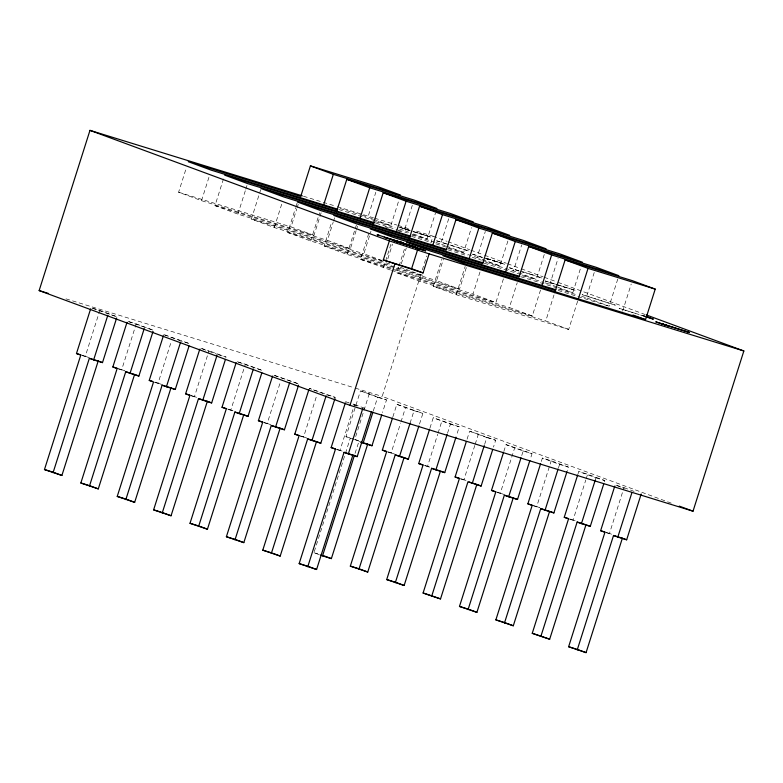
<?xml version="1.0" encoding="UTF-8"?>
<svg xmlns="http://www.w3.org/2000/svg" width="783" height="783" viewBox="0 0 783 783"><rect width="100%" height="100%" fill="white"/><g stroke="black" fill="none" stroke-linecap="round" stroke-linejoin="round"><path stroke-width="0.59" stroke-dasharray="3.92 2.94" d="M88.528 357.449L85.308 356.255L99.832 310.479L90.994 307.748L117.019 316.821L99.832 310.479M124.918 370.878L121.698 369.693L136.213 323.917L128.481 321.529M321.147 212.77L313.973 235.37L201.525 200.673L178.602 192.217L186.491 167.347M201.525 200.673L209.404 175.813M161.298 384.316L158.078 383.122L171.144 341.926M356.099 230.721L350.363 248.808L237.905 214.111L214.982 205.645L224.31 176.263M237.905 214.111L245.431 190.377M245.793 189.241L247.222 184.719M196.611 397.353L194.468 396.56L208.983 350.784L200.145 348.053L217.331 354.405M382.114 260.808L274.285 227.55L251.372 219.083L260.69 189.692M274.285 227.55L281.821 203.815M228.519 409.538L234.039 411.241L230.848 409.998L245.373 364.222L236.525 361.492L262.559 370.565L245.373 364.222M405.946 269.332L423.133 275.675L310.675 240.978L287.752 232.522L295.641 207.652M296.003 206.526L297.08 203.13M313.973 235.37L291.061 226.913L296.796 208.826M297.158 207.691L298.225 204.304M310.675 240.978L319.64 212.722M270.458 424.621L267.228 423.427L280.304 382.231M391.118 268.011L347.055 254.416L324.142 245.95L331.669 222.215M350.363 248.808L327.441 240.342L333.176 222.264M333.538 221.129L334.615 217.743M347.055 254.416L354.944 229.546M355.306 228.421L356.382 225.024M356.461 229.595L357.537 226.199M372.512 218.819L367.932 217.126L375.82 192.256M300.183 436.062L306.809 438.108L303.618 436.865L317.046 394.524M390.404 269.998L360.523 259.388L369.488 231.132M382.163 260.553L363.831 253.78L370.995 231.171M338.716 209.501L390.854 225.582L398.743 200.722M383.445 267.855L385.236 262.197M385.598 261.072L390.971 244.12M387.82 258.85L392.489 244.159M408.902 232.248L404.312 230.554L412.563 204.559M342.151 451.096L339.998 450.303L354.523 404.527L350.099 403.157M540.534 289.984L532.283 315.98L419.825 281.283L396.912 272.827L398.704 267.169M399.056 266.044L404.801 247.957M353.554 439.283L345.939 436.669L360.464 390.893L386.489 399.966L382.495 412.553M401.288 263.822L406.308 247.996M319.307 554.677L313.934 552.7L345.107 454.443M345.469 453.279L350.236 438.255M369.302 393.624L354.787 439.4L359.084 440.986L354.797 454.15M412.171 234.371L427.234 239.021L435.485 213.025M373.295 410.977L377.651 397.235L360.464 390.893M671.237 503.146L382.182 396.413L420.853 274.5M422.321 269.861L426.745 255.924M430.797 243.161L433.009 236.192L414.334 230.427M419.825 281.283L421.978 274.5M445.282 245.686L440.702 243.993L448.943 217.997M577.639 301.161L568.673 329.418L456.215 294.721L433.293 286.255L441.896 259.134M392.851 416.918L396.844 404.331L422.879 413.404L419.248 424.846M466.325 267.639L459.513 289.113L436.601 280.647L443.413 259.173M394.387 454.023L391.167 452.828L400.602 423.074M400.965 421.929L405.692 407.052M448.561 247.81L463.624 252.459L471.503 227.589M410.047 423.26L414.041 410.674L396.844 404.331M456.215 294.721L465.18 266.465M507.893 241.027L500.004 265.887L477.082 257.431L485.333 231.435M429.965 428.066L433.234 417.76L459.259 426.833L456.362 435.994M503.43 278.817L495.903 302.551L472.981 294.085L480.155 271.476M425.218 465.807L430.748 467.51L427.547 466.267L437.717 434.222M438.079 433.077L442.072 420.491M447.514 433.263L450.421 424.112L433.234 417.76M544.273 254.455L536.384 279.325L513.472 270.859L521.713 244.864M467.079 439.204L469.614 431.198L495.649 440.271L493.466 447.142M532.283 315.98L509.371 307.523L517.25 282.653M466.081 480.498L463.937 479.705L474.831 445.37M475.193 444.225L478.462 433.929M484.628 444.411L486.811 437.54L469.614 431.198M556.733 286.832L549.852 284.298L558.103 258.302M503.821 451.497L506.004 444.636L532.029 453.709L530.218 459.425M568.673 329.418L545.751 320.952L554.002 294.956M503.547 494.327L500.317 493.133L514.842 447.357M520.646 276.673L572.774 292.764L581.015 266.768M521.742 455.559L523.191 450.979L506.004 444.636M617.767 279.071L609.154 306.192L586.242 297.736L594.483 271.74M541.298 461.5L542.384 458.065L551.232 460.796L568.419 467.138L567.332 470.573M539.927 507.766L536.707 506.572L551.232 460.796M558.485 467.852L559.571 464.417L542.384 458.065M622.622 311.164L631.225 284.043M578.04 473.793L578.774 471.503L587.612 474.234L604.799 480.576L604.075 482.866M575.241 520.803L573.087 520.01L585.801 479.95M586.164 478.805L587.612 474.234M595.237 480.136L595.961 477.845L578.774 471.503M611.621 534.231L609.477 533.438L623.992 487.662L615.154 484.941L624.325 488.328M412.944 231.347L431.658 237.347L416.292 232.463L427.958 236.123L424.983 235.292M399.487 227.08L410.576 230.642M412.925 231.631L424.2 235.135M489.747 259.467L487.75 258.919L501.414 263.264L490.08 259.467M522.878 271.789L542.022 278.112L534.965 275.675M486.84 258.478L494.592 260.964M303.491 196.23L336.161 206.311M337.326 206.673L373.501 217.831M374.666 218.193L396.834 225.034M397.999 225.396L409.666 228.988M340.125 208.542L360.983 214.982M362.137 215.335L367.932 217.126M375.351 221.618L395.043 227.696M399.682 229.125L404.312 230.554M376.261 223.292L397.118 229.732M398.273 230.085L407.542 232.942M385.089 226.835L388.564 227.912M397.833 230.77L401.307 231.837M411.741 235.057L434.908 242.201M436.062 242.564L440.702 243.993M472.736 254.152L483.356 257.754M411.486 236.368L431.179 242.446M435.818 243.875L447.396 247.448M448.121 248.495L477.082 257.431M518.963 270.889L509.753 267.776M518.845 270.947L509.165 267.737M519.941 271.29L529.837 274.021M447.876 249.806L467.568 255.884M472.198 257.313L481.467 260.171M482.631 260.533L500.004 265.887M485.666 262.285L513.472 270.859M545.164 280.97L575.681 290.473L545.085 280.989M549.441 282.389L569.681 288.868M484.256 263.245L536.384 279.325M522.046 275.724L544.058 282.506M545.222 282.869L549.852 284.298M558.436 289.152L576.973 294.878M581.603 296.307L586.242 297.736M558.181 290.473L609.154 306.192M178.602 192.217L291.061 226.913M214.982 205.645L327.441 240.342M251.372 219.083L363.831 253.78M287.752 232.522L389.777 263.998M324.142 245.95L436.601 280.647M395.748 269.44L459.513 289.113M360.523 259.388L391.823 269.049M392.988 269.401L472.981 294.085M391.559 270.36L495.903 302.551M396.912 272.827L509.371 307.523M433.293 286.255L545.751 320.952M65.987 298.852L354.18 387.771M355.345 388.133L382.182 396.413M377.651 397.235L386.489 399.966M414.041 410.674L422.879 413.404M164.861 334.958L189.789 343.698L180.951 340.967M450.421 424.112L459.259 426.833M218.437 354.748L226.17 357.136L208.983 350.784M486.811 437.54L495.649 440.271M523.191 450.979L532.029 453.709M274.021 375.272L298.94 384.003L272.915 374.93M559.571 464.417L568.419 467.138M326.491 394.71L335.33 397.441L309.295 388.358L323.046 393.438M595.961 477.845L604.799 480.576M348.993 402.824L345.685 401.796L349.12 403.069M81.99 355.237L85.308 356.255M345.939 436.669L353.681 439.057M81.872 355.453L88.499 357.498M354.66 439.615L359.084 440.986M118.38 368.666L121.698 369.693M387.849 451.811L391.167 452.828M118.253 368.891L124.888 370.936M387.732 452.036L394.358 454.081M154.76 382.104L158.078 383.122M424.239 465.249L427.547 466.267M154.643 382.329L161.269 384.375M191.15 395.542L194.468 396.56M460.619 478.677L463.937 479.705M191.023 395.758L196.553 397.47M460.502 478.902L466.022 480.605M227.53 408.971L230.848 409.998M497.009 492.115L500.317 493.133M496.882 492.341L503.518 494.386M263.92 422.409L267.228 423.427M533.389 505.554L536.707 506.572M263.793 422.634L270.429 424.68M533.272 505.769L539.898 507.815M300.3 435.847L303.618 436.865M569.779 518.982L573.087 520.01M569.652 519.207L575.182 520.91M336.69 449.276L339.998 450.303M606.159 532.42L609.477 533.438M336.563 449.501L342.093 451.204M606.032 532.646L611.562 534.349M313.934 552.7L319.464 554.403M485.431 258.4L489.708 259.741L485.979 258.468M645.241 316.205L643.146 315.578L645.29 316.371M406.671 229.37L402.129 228.039L408.98 230.329M485.832 258.615L505.133 264.439L496.138 261.365M409.206 230.486L399.516 227.276M436.806 240.773L468.919 251.059L447.377 244.218M446.232 243.856L436.493 240.88M530.727 274.216L534.799 275.528M635.444 313.396L619.069 308.287L645.026 316.42M481.839 257.343L472.433 254.201M407.835 229.664L410.37 230.496M640.582 315.06L644.859 316.449M522.359 271.897L523.142 272.181M433.009 236.192L446.77 241.272M447.915 241.693L469.712 249.748M470.857 250.168L483.473 254.827M484.618 255.248L506.415 263.294M507.56 263.724L520.176 268.383M521.321 268.804L543.118 276.849M544.263 277.27L556.879 281.929M558.034 282.36L645.202 314.551M373.657 219.24L390.854 225.582M413.483 233.941L427.234 239.021M446.427 246.107L463.624 252.459M557.878 287.263L572.774 292.764M400.211 267.218L404.791 268.912M623.992 487.662L636.599 492.321M136.213 323.917L153.409 330.26L127.375 321.187M354.523 404.527L367.129 409.176M163.755 334.625L169.49 336.739M170.635 337.16L179.806 340.546M353.701 404.762L357.146 406.025M358.829 441.426L360.983 442.219M615.262 305.125L582.082 294.662L615.262 305.125"/><path stroke-width="1.17" d="M646.357 314.972L743.85 350.97L693.024 511.191L349.991 405.349L39.15 290.571L89.976 130.36L302.326 195.877M53.058 472.726L89.36 358.291L98.198 361.012L61.896 475.457L44.465 469.555L80.766 355.11L76.47 353.524L90.622 308.894M116.657 317.967L102.495 362.607L93.657 359.877L107.819 315.246M89.438 486.165L125.75 371.719L134.588 374.45L98.286 488.895L80.845 482.994L117.147 368.548L112.85 366.963L127.012 322.332M153.037 331.405L138.885 376.036L130.047 373.315L144.199 328.674M125.828 499.603L162.13 385.158L170.968 387.888L134.666 502.324L117.235 496.422L153.537 381.987L149.24 380.401L163.393 335.77M189.065 345.988L175.265 389.474L166.427 386.743L180.589 342.112M162.208 513.031L198.51 398.596L207.358 401.317L171.056 515.762L153.615 509.86L189.917 395.425L185.62 393.829L199.782 349.198M225.445 359.417L211.655 402.912L202.817 400.182L216.969 355.551M261.835 372.855L248.035 416.341L243.738 414.755L207.436 529.2L190.005 523.298L226.307 408.853L222.01 407.268L236.163 362.637M310.42 165.879L333.343 174.335L400.534 195.065L377.612 186.608L310.42 165.879L300.741 196.396L188.282 161.699L211.204 170.156L337.561 209.149M198.598 526.47L234.9 412.024L242.632 414.413M248.035 416.341L239.197 413.62L253.359 368.979M323.663 204.852L333.343 174.335M234.978 539.908L271.28 425.463L280.128 428.193L243.826 542.629L226.385 536.737L262.687 422.291L258.39 420.706L272.553 376.075M336.406 212.085L346.8 179.307L413.992 200.037L436.914 208.503L369.723 187.773L346.8 179.307M298.577 385.148L284.425 429.779L275.577 427.048L289.739 382.417M360.043 218.291L369.723 187.773M271.368 553.336L307.67 438.901L316.508 441.622L280.206 556.067L262.775 550.165L299.077 435.73L294.78 434.134L308.933 389.503M372.796 225.524L383.19 192.745L450.382 213.475L473.304 221.941L406.113 201.211L383.19 192.745M334.967 398.576L320.805 443.217L311.967 440.486L326.12 395.855M389.357 240.9L429.113 253.868L423.065 272.934L383.308 259.976L389.357 240.9L89.976 130.36M396.423 231.729L406.113 201.211M307.748 566.775L344.05 452.329L352.898 455.06L316.586 569.505L299.155 563.603L335.457 449.158L331.16 447.573L345.323 402.942M349.991 405.349L394.769 264.214M409.176 238.962L419.571 206.183L486.762 226.913L509.684 235.37L442.493 214.64L419.571 206.183M371.348 412.015L357.195 456.646L348.347 453.925L362.872 408.149M423.065 272.934L411.604 268.706L417.652 249.63M361.041 442.111L367.677 444.157L331.375 558.602L322.527 555.871L354.435 455.305M381.771 414.843L371.974 445.742L363.136 443.012L372.933 412.112M432.813 245.157L442.493 214.64M358.917 569.31L395.219 454.864L404.057 457.595L367.756 572.03L350.324 566.129L386.626 451.693L382.329 450.108L392.489 418.063M455.96 219.612L478.883 228.078L546.074 248.808L523.152 240.342L455.96 219.612L446.281 250.129L333.822 215.433L356.745 223.899L483.101 262.882M418.885 425.991L408.354 459.181L399.516 456.45L410.047 423.26M469.193 258.596L478.883 228.078M456 437.139L444.744 472.619L440.447 471.023L404.145 585.469L386.704 579.567L423.006 465.122L418.709 463.536L429.603 429.211M492.341 233.05L515.263 241.516L582.454 262.246L559.532 253.78L492.341 233.05L482.661 263.568L370.202 228.871L393.125 237.337L519.481 276.321M395.298 582.738L431.599 468.303L439.341 470.691M444.744 472.619L435.896 469.888L447.152 434.408M505.583 272.034L515.263 241.516M469.095 482.074L476.827 484.462L440.526 598.907L423.094 593.005L459.396 478.56L455.099 476.974L466.345 441.495M528.731 246.488L551.643 254.945L618.834 275.675L595.922 267.218L528.731 246.488L519.051 277.006L406.592 242.309L429.505 250.766L555.871 289.759M431.687 596.176L467.989 481.731L481.124 486.047L492.742 449.432M472.286 483.326L484.266 445.556M541.963 285.462L551.643 254.945M468.068 609.614L504.369 495.169L513.217 497.9L476.906 612.335L459.474 606.433L495.776 491.998L491.479 490.412L503.459 452.643M554.716 292.695L565.111 259.917L632.302 280.647L655.224 289.113L645.544 319.63L465.895 264.204L442.972 255.738L555.431 290.434M529.856 460.57L517.514 499.485L508.666 496.755L521.008 457.849M578.353 298.9L588.033 268.383L565.111 259.917M504.458 623.043L540.759 508.607L549.597 511.328L513.296 625.774L495.864 619.872L532.166 505.426L527.869 503.841L540.573 463.79M566.961 471.718L553.894 512.924L545.056 510.193L558.122 468.988M540.838 636.481L577.14 522.036L585.987 524.767L549.676 639.212L532.244 633.31L568.546 518.865L564.249 517.279L577.678 474.938M603.713 484.011L590.284 526.352L581.436 523.631L595.237 480.136M577.228 649.919L613.529 535.474L622.368 538.205L586.066 652.64L568.624 646.738L604.936 532.303L600.63 530.717L614.792 486.086M641.189 494.014L626.664 539.79L617.826 537.06L631.979 492.429M399.085 241.556L402.844 242.72L384.208 237.288L415.548 247.085L377.161 234.704L379.138 235.399M666.323 325.366L667.576 325.748L661.185 323.604L689.578 332.521L655.733 321.833L665.638 325.151M588.033 268.383L655.224 289.113M337.121 209.824L224.662 175.128L247.585 183.594L375.106 222.94M373.511 223.263L261.052 188.566L283.975 197.032L410.331 236.016M409.891 236.701L297.432 202.004L320.355 210.461L446.711 249.454M429.113 253.868L743.85 350.97M383.308 259.976L411.604 268.706M39.15 290.571L48.487 293.459M76.47 353.524L80.894 354.895M112.85 366.963L117.274 368.323M382.329 450.108L386.743 451.468M149.24 380.401L152.558 381.419M418.709 463.536L423.133 464.906M185.62 393.829L190.044 395.2M455.099 476.974L459.513 478.335M222.01 407.268L226.424 408.628M491.479 490.412L495.903 491.773M258.39 420.706L262.814 422.066M527.869 503.841L532.283 505.211M294.78 434.134L299.194 435.505M564.249 517.279L568.673 518.64M331.16 447.573L335.584 448.933M600.63 530.717L605.053 532.078M44.465 469.555L53.303 472.286M80.845 482.994L88.587 485.382M350.324 566.129L358.056 568.517M117.235 496.422L124.967 498.81M386.704 579.567L394.446 581.955M153.615 509.86L161.357 512.248M423.094 593.005L440.526 598.907M190.005 523.298L198.843 526.029M459.474 606.433L468.312 609.164M226.385 536.737L235.223 539.458M495.864 619.872L504.702 622.602M262.775 550.165L271.613 552.896M532.244 633.31L549.676 639.212M299.155 563.603L306.887 565.992M568.624 646.738L576.366 649.127M646.161 316.792L648.441 317.536L646.337 316.763M645.926 316.792L653.355 319.151L646.288 316.538M632.938 314.981L645.544 319.63M679.262 506.112L693.024 511.191M367.677 444.157L371.974 445.742M404.057 457.595L408.354 459.181M476.827 484.462L481.124 486.047M513.217 497.9L517.514 499.485M550.674 511.73L553.894 512.924M587.054 525.168L590.284 526.352M622.368 538.205L626.664 539.79M360.983 442.219L363.136 443.012M395.219 454.864L399.516 456.45M431.599 468.303L435.896 469.888M504.369 495.169L508.666 496.755M540.759 508.607L545.056 510.193M577.14 522.036L581.436 523.631M613.529 535.474L617.826 537.06M98.198 361.012L102.495 362.607M135.665 374.851L138.885 376.036M170.968 387.888L175.265 389.474M207.358 401.317L211.655 402.912M280.128 428.193L284.425 429.779M316.508 441.622L320.805 443.217M352.898 455.06L357.195 456.646M89.36 358.291L93.657 359.877M125.75 371.719L130.047 373.315M162.13 385.158L166.427 386.743M198.51 398.596L202.817 400.182M234.9 412.024L239.197 413.62M271.28 425.463L275.577 427.048M307.67 438.901L311.967 440.486M344.05 452.329L348.347 453.925M322.772 555.421L331.375 558.602M359.162 568.859L367.756 572.03M395.542 582.298L404.145 585.469M469.389 609.565L476.906 612.335M505.779 622.994L513.296 625.774M577.472 649.469L586.066 652.64M320.384 555.078L322.527 555.871M54.379 472.678L61.896 475.457M89.693 485.724L98.286 488.895M126.073 499.153L134.666 502.324M162.453 512.591L171.056 515.762M199.919 526.421L207.436 529.2M236.3 539.859L243.826 542.629M272.69 553.287L280.206 556.067M307.993 566.334L316.586 569.505M392.332 240.205L425.619 250.834L392.332 240.205M396.423 241.526L421.636 249.562L396.423 241.526"/></g></svg>
